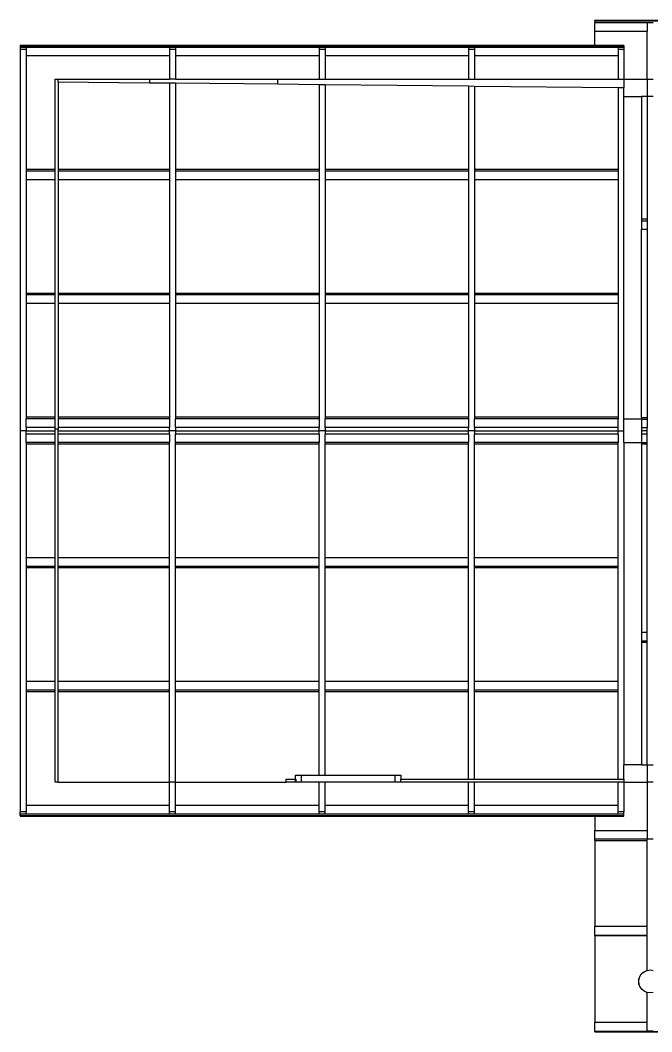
# Model space of a CAD drawing. Header units: metres. Extents: x 258817 to 259192, y 1878716 to 1878911.
# Drawn here: x 258926.34 to 258931.75, y 1878900.91 to 1878909.57 of the extents above; entities that cross this region are included whole.
import ezdxf

# ---------------------------------------------------------------- set-up
doc = ezdxf.new("R2010")
doc.units = ezdxf.units.M
doc.header["$MEASUREMENT"] = 0
doc.layers.add('SectionCutEdges', color=1, linetype='Continuous')

msp = doc.modelspace()

# ---------------------------------------------------------------- linework, layer by layer
for p, q in [((258931.2628, 1878909.5663), (258931.2628, 1878909.57162)), ((258931.2628, 1878909.57162), (258951.9428, 1878909.57162)), ((258931.2628, 1878909.5663), (258951.9428, 1878909.5663)), ((258931.2628, 1878909.5663), (258931.2628, 1878909.55279)), ((258931.2628, 1878909.55279), (258931.7128, 1878909.55279)), ((258931.2628, 1878909.47934), (258931.2628, 1878909.55279)), ((258931.7128, 1878909.55279), (258931.7636, 1878909.55279)), ((258931.7128, 1878909.55279), (258931.7128, 1878909.47934)), ((258931.2628, 1878909.47934), (258931.7128, 1878909.47934)), ((258931.2628, 1878909.35762), (258931.2628, 1878909.47934)), ((258931.7128, 1878909.06757), (258931.7128, 1878909.47934)), ((258926.3428, 1878909.35762), (258926.3428, 1878909.35248)), ((258926.3428, 1878909.35762), (258931.2628, 1878909.35762)), ((258926.3428, 1878909.35248), (258926.3428, 1878909.33943)), ((258926.3428, 1878909.35248), (258931.2628, 1878909.35248)), ((258926.3936, 1878909.33943), (258926.3428, 1878909.33943)), ((258926.3428, 1878909.33943), (258926.3428, 1878909.31986)), ((258926.3936, 1878909.31986), (258926.3428, 1878909.31986)), ((258926.3428, 1878909.31986), (258926.3428, 1878906.05757)), ((258926.3936, 1878909.33943), (258926.3936, 1878909.31986)), ((258927.622, 1878909.33943), (258926.3936, 1878909.33943)), ((258926.3936, 1878909.31986), (258926.3936, 1878909.26579)), ((258927.6728, 1878909.33943), (258927.622, 1878909.33943)), ((258927.622, 1878909.33943), (258927.622, 1878909.31986)), ((258927.6728, 1878909.31986), (258927.622, 1878909.31986)), ((258927.622, 1878909.31986), (258927.622, 1878909.26579)), ((258927.6728, 1878909.33943), (258927.6728, 1878909.31986)), ((258928.902, 1878909.33943), (258927.6728, 1878909.33943)), ((258927.6728, 1878909.31986), (258927.6728, 1878909.26579)), ((258928.9528, 1878909.33943), (258928.902, 1878909.33943)), ((258928.902, 1878909.33943), (258928.902, 1878909.31986)), ((258928.9528, 1878909.31986), (258928.902, 1878909.31986)), ((258928.902, 1878909.31986), (258928.902, 1878909.26579)), ((258928.9528, 1878909.33943), (258928.9528, 1878909.31986)), ((258930.182, 1878909.33943), (258928.9528, 1878909.33943)), ((258928.9528, 1878909.31986), (258928.9528, 1878909.26579)), ((258930.2328, 1878909.33943), (258930.182, 1878909.33943)), ((258930.182, 1878909.33943), (258930.182, 1878909.31986)), ((258930.2328, 1878909.31986), (258930.182, 1878909.31986)), ((258930.182, 1878909.31986), (258930.182, 1878909.26579)), ((258930.2328, 1878909.33943), (258930.2328, 1878909.31986)), ((258931.462, 1878909.33943), (258930.2328, 1878909.33943)), ((258930.2328, 1878909.31986), (258930.2328, 1878909.26579)), ((258931.2628, 1878909.35762), (258931.5128, 1878909.35762)), ((258931.2628, 1878909.35248), (258931.2628, 1878909.35762)), ((258931.2628, 1878909.35248), (258931.5128, 1878909.35248)), ((258931.5128, 1878909.33943), (258931.462, 1878909.33943)), ((258931.462, 1878909.33943), (258931.462, 1878909.31986)), ((258931.5128, 1878909.31986), (258931.462, 1878909.31986)), ((258931.462, 1878909.31986), (258931.462, 1878909.26579)), ((258931.5128, 1878909.35248), (258931.5128, 1878909.35762)), ((258931.5128, 1878909.35248), (258931.5128, 1878909.33943)), ((258931.5128, 1878909.33943), (258931.5128, 1878909.31986)), ((258931.5128, 1878909.31986), (258931.5128, 1878909.06757)), ((258927.622, 1878909.26579), (258926.3936, 1878909.26579)), ((258926.3936, 1878909.26579), (258926.3936, 1878908.29261)), ((258927.622, 1878909.26579), (258927.622, 1878909.06757)), ((258928.902, 1878909.26579), (258927.6728, 1878909.26579)), ((258927.6728, 1878909.26579), (258927.6728, 1878909.06757)), ((258928.902, 1878909.26579), (258928.902, 1878909.06757)), ((258930.182, 1878909.26579), (258928.9528, 1878909.26579)), ((258928.9528, 1878909.26579), (258928.9528, 1878909.06757)), ((258930.182, 1878909.26579), (258930.182, 1878909.06757)), ((258931.462, 1878909.26579), (258930.2328, 1878909.26579)), ((258930.2328, 1878909.26579), (258930.2328, 1878909.06757)), ((258931.462, 1878909.26579), (258931.462, 1878909.06757)), ((258927.622, 1878909.0324), (258927.44875, 1878909.03418)), ((258927.44909, 1878909.06757), (258927.622, 1878909.06757)), ((258927.6728, 1878909.06757), (258927.622, 1878909.06757)), ((258927.622, 1878909.0324), (258927.622, 1878908.29261)), ((258927.6728, 1878909.03188), (258927.622, 1878909.0324)), ((258927.6728, 1878909.06757), (258928.54915, 1878909.06757)), ((258928.54869, 1878909.02292), (258927.6728, 1878909.03188)), ((258927.6728, 1878909.03188), (258927.6728, 1878908.29261)), ((258928.902, 1878909.0193), (258928.902, 1878908.29261)), ((258928.9528, 1878909.01878), (258928.9528, 1878908.29261)), ((258930.182, 1878909.00619), (258930.182, 1878908.29261)), ((258930.2328, 1878909.00567), (258930.2328, 1878908.29261)), ((258931.462, 1878908.99309), (258931.462, 1878908.29261)), ((258931.7128, 1878908.91757), (258931.7128, 1878907.86869)), ((258926.6428, 1878908.29261), (258926.3936, 1878908.29261)), ((258926.3936, 1878908.29261), (258926.3936, 1878908.27956)), ((258926.6428, 1878908.27956), (258926.3936, 1878908.27956)), ((258926.3936, 1878908.27956), (258926.3936, 1878908.20592)), ((258927.622, 1878908.29261), (258926.6682, 1878908.29261)), ((258927.622, 1878908.27956), (258926.6682, 1878908.27956)), ((258927.622, 1878908.29261), (258927.622, 1878908.27956)), ((258927.622, 1878908.27956), (258927.622, 1878908.20592)), ((258928.902, 1878908.29261), (258927.6728, 1878908.29261)), ((258927.6728, 1878908.29261), (258927.6728, 1878908.27956)), ((258928.902, 1878908.27956), (258927.6728, 1878908.27956)), ((258927.6728, 1878908.27956), (258927.6728, 1878908.20592)), ((258928.902, 1878908.29261), (258928.902, 1878908.27956)), ((258928.902, 1878908.27956), (258928.902, 1878908.20592)), ((258930.182, 1878908.29261), (258928.9528, 1878908.29261)), ((258928.9528, 1878908.29261), (258928.9528, 1878908.27956)), ((258930.182, 1878908.27956), (258928.9528, 1878908.27956)), ((258928.9528, 1878908.27956), (258928.9528, 1878908.20592)), ((258930.182, 1878908.29261), (258930.182, 1878908.27956)), ((258930.182, 1878908.27956), (258930.182, 1878908.20592)), ((258931.462, 1878908.29261), (258930.2328, 1878908.29261)), ((258930.2328, 1878908.29261), (258930.2328, 1878908.27956)), ((258931.462, 1878908.27956), (258930.2328, 1878908.27956)), ((258930.2328, 1878908.27956), (258930.2328, 1878908.20592)), ((258931.462, 1878908.29261), (258931.462, 1878908.27956)), ((258931.462, 1878908.27956), (258931.462, 1878908.20592)), ((258926.6428, 1878908.20592), (258926.3936, 1878908.20592)), ((258926.3936, 1878908.20592), (258926.3936, 1878907.23274)), ((258927.622, 1878908.20592), (258926.6682, 1878908.20592)), ((258927.622, 1878908.20592), (258927.622, 1878907.23274)), ((258928.902, 1878908.20592), (258927.6728, 1878908.20592)), ((258927.6728, 1878908.20592), (258927.6728, 1878907.23274)), ((258928.902, 1878908.20592), (258928.902, 1878907.23274)), ((258930.182, 1878908.20592), (258928.9528, 1878908.20592)), ((258928.9528, 1878908.20592), (258928.9528, 1878907.23274)), ((258930.182, 1878908.20592), (258930.182, 1878907.23274)), ((258931.462, 1878908.20592), (258930.2328, 1878908.20592)), ((258930.2328, 1878908.20592), (258930.2328, 1878907.23274)), ((258931.462, 1878908.20592), (258931.462, 1878907.23274)), ((258931.7128, 1878907.86869), (258931.6628, 1878907.86869)), ((258931.6628, 1878907.85518), (258931.7128, 1878907.85518)), ((258931.7128, 1878907.86869), (258931.7128, 1878907.85518)), ((258931.7128, 1878907.85518), (258931.7128, 1878907.78172)), ((258931.6628, 1878907.78172), (258931.7128, 1878907.78172)), ((258931.7128, 1878907.78172), (258931.7128, 1878906.17107)), ((258926.6428, 1878907.23274), (258926.3936, 1878907.23274)), ((258926.3936, 1878907.23274), (258926.3936, 1878907.21969)), ((258926.6428, 1878907.21969), (258926.3936, 1878907.21969)), ((258926.3936, 1878907.21969), (258926.3936, 1878907.14605)), ((258927.622, 1878907.23274), (258926.6682, 1878907.23274)), ((258927.622, 1878907.21969), (258926.6682, 1878907.21969)), ((258927.622, 1878907.23274), (258927.622, 1878907.21969)), ((258927.622, 1878907.21969), (258927.622, 1878907.14605)), ((258928.902, 1878907.23274), (258927.6728, 1878907.23274)), ((258927.6728, 1878907.23274), (258927.6728, 1878907.21969)), ((258928.902, 1878907.21969), (258927.6728, 1878907.21969)), ((258927.6728, 1878907.21969), (258927.6728, 1878907.14605)), ((258928.902, 1878907.23274), (258928.902, 1878907.21969)), ((258928.902, 1878907.21969), (258928.902, 1878907.14605)), ((258930.182, 1878907.23274), (258928.9528, 1878907.23274)), ((258928.9528, 1878907.23274), (258928.9528, 1878907.21969)), ((258930.182, 1878907.21969), (258928.9528, 1878907.21969)), ((258928.9528, 1878907.21969), (258928.9528, 1878907.14605)), ((258930.182, 1878907.23274), (258930.182, 1878907.21969)), ((258930.182, 1878907.21969), (258930.182, 1878907.14605)), ((258931.462, 1878907.23274), (258930.2328, 1878907.23274)), ((258930.2328, 1878907.23274), (258930.2328, 1878907.21969)), ((258931.462, 1878907.21969), (258930.2328, 1878907.21969)), ((258930.2328, 1878907.21969), (258930.2328, 1878907.14605)), ((258931.462, 1878907.23274), (258931.462, 1878907.21969)), ((258931.462, 1878907.21969), (258931.462, 1878907.14605)), ((258926.6428, 1878907.14605), (258926.3936, 1878907.14605)), ((258926.3936, 1878907.14605), (258926.3936, 1878906.17287)), ((258927.622, 1878907.14605), (258926.6682, 1878907.14605)), ((258927.622, 1878907.14605), (258927.622, 1878906.17287)), ((258928.902, 1878907.14605), (258927.6728, 1878907.14605)), ((258927.6728, 1878907.14605), (258927.6728, 1878906.17287)), ((258928.902, 1878907.14605), (258928.902, 1878906.17287)), ((258930.182, 1878907.14605), (258928.9528, 1878907.14605)), ((258928.9528, 1878907.14605), (258928.9528, 1878906.17287)), ((258930.182, 1878907.14605), (258930.182, 1878906.17287)), ((258931.462, 1878907.14605), (258930.2328, 1878907.14605)), ((258930.2328, 1878907.14605), (258930.2328, 1878906.17287)), ((258931.462, 1878907.14605), (258931.462, 1878906.17287)), ((258926.6428, 1878906.17287), (258926.3936, 1878906.17287)), ((258926.3936, 1878906.17287), (258926.3936, 1878906.15982)), ((258926.6428, 1878906.15982), (258926.3936, 1878906.15982)), ((258926.3936, 1878906.08618), (258926.3936, 1878906.15982)), ((258927.622, 1878906.17287), (258926.6682, 1878906.17287)), ((258927.622, 1878906.15982), (258926.6682, 1878906.15982)), ((258927.622, 1878906.17287), (258927.622, 1878906.15982)), ((258927.622, 1878906.15982), (258927.622, 1878906.08618)), ((258928.902, 1878906.17287), (258927.6728, 1878906.17287)), ((258927.6728, 1878906.17287), (258927.6728, 1878906.15982)), ((258928.902, 1878906.15982), (258927.6728, 1878906.15982)), ((258927.6728, 1878906.08618), (258927.6728, 1878906.15982)), ((258928.902, 1878906.17287), (258928.902, 1878906.15982)), ((258928.902, 1878906.15982), (258928.902, 1878906.08618)), ((258930.182, 1878906.17287), (258928.9528, 1878906.17287)), ((258928.9528, 1878906.17287), (258928.9528, 1878906.15982)), ((258930.182, 1878906.15982), (258928.9528, 1878906.15982)), ((258928.9528, 1878906.08618), (258928.9528, 1878906.15982)), ((258930.182, 1878906.17287), (258930.182, 1878906.15982)), ((258930.182, 1878906.15982), (258930.182, 1878906.08618)), ((258931.462, 1878906.17287), (258930.2328, 1878906.17287)), ((258930.2328, 1878906.17287), (258930.2328, 1878906.15982)), ((258931.462, 1878906.15982), (258930.2328, 1878906.15982)), ((258930.2328, 1878906.08618), (258930.2328, 1878906.15982)), ((258931.462, 1878906.17287), (258931.462, 1878906.15982)), ((258931.462, 1878906.08618), (258931.462, 1878906.15982)), ((258931.6628, 1878906.17107), (258931.7128, 1878906.17107)), ((258931.6628, 1878906.15757), (258931.7128, 1878906.15757)), ((258931.7128, 1878906.17107), (258931.7128, 1878906.15757)), ((258931.7128, 1878906.15757), (258931.7128, 1878906.08411)), ((258926.3936, 1878906.05757), (258926.3428, 1878906.05757)), ((258926.3428, 1878906.05757), (258926.3428, 1878902.79527)), ((258926.6428, 1878906.08618), (258926.3936, 1878906.08618)), ((258926.3936, 1878906.08618), (258926.3936, 1878906.05757)), ((258926.3936, 1878906.05757), (258926.6428, 1878906.05757)), ((258926.3936, 1878906.02896), (258926.3936, 1878906.05757)), ((258926.6428, 1878906.02896), (258926.3936, 1878906.02896)), ((258926.3936, 1878905.95531), (258926.3936, 1878906.02896)), ((258927.622, 1878906.08618), (258926.6682, 1878906.08618)), ((258926.6682, 1878906.05757), (258926.6682, 1878906.07027)), ((258926.6682, 1878906.05757), (258927.622, 1878906.05757)), ((258926.6682, 1878906.02896), (258926.6682, 1878906.05757)), ((258927.622, 1878906.02896), (258926.6682, 1878906.02896)), ((258926.6682, 1878905.95531), (258926.6682, 1878906.02896)), ((258927.622, 1878906.05757), (258927.622, 1878906.08618)), ((258927.6728, 1878906.05757), (258927.622, 1878906.05757)), ((258927.622, 1878906.02896), (258927.622, 1878906.05757)), ((258927.622, 1878906.02896), (258927.622, 1878905.95531)), ((258928.902, 1878906.08618), (258927.6728, 1878906.08618)), ((258927.6728, 1878906.08618), (258927.6728, 1878906.05757)), ((258927.6728, 1878906.05757), (258928.902, 1878906.05757)), ((258927.6728, 1878906.05757), (258927.6728, 1878906.02896)), ((258928.902, 1878906.02896), (258927.6728, 1878906.02896)), ((258927.6728, 1878905.95531), (258927.6728, 1878906.02896)), ((258928.902, 1878906.05757), (258928.902, 1878906.08618)), ((258928.9528, 1878906.05757), (258928.902, 1878906.05757)), ((258928.902, 1878906.02896), (258928.902, 1878906.05757)), ((258928.902, 1878906.02896), (258928.902, 1878905.95531)), ((258930.182, 1878906.08618), (258928.9528, 1878906.08618)), ((258928.9528, 1878906.08618), (258928.9528, 1878906.05757)), ((258928.9528, 1878906.05757), (258930.182, 1878906.05757)), ((258928.9528, 1878906.05757), (258928.9528, 1878906.02896)), ((258930.182, 1878906.02896), (258928.9528, 1878906.02896)), ((258928.9528, 1878905.95531), (258928.9528, 1878906.02896)), ((258930.182, 1878906.05757), (258930.182, 1878906.08618)), ((258930.2328, 1878906.05757), (258930.182, 1878906.05757)), ((258930.182, 1878906.02896), (258930.182, 1878906.05757)), ((258930.182, 1878906.02896), (258930.182, 1878905.95531)), ((258931.462, 1878906.08618), (258930.2328, 1878906.08618)), ((258930.2328, 1878906.08618), (258930.2328, 1878906.05757)), ((258930.2328, 1878906.05757), (258931.462, 1878906.05757)), ((258930.2328, 1878906.05757), (258930.2328, 1878906.02896)), ((258931.462, 1878906.02896), (258930.2328, 1878906.02896)), ((258930.2328, 1878905.95531), (258930.2328, 1878906.02896)), ((258931.462, 1878906.05757), (258931.462, 1878906.08618)), ((258931.462, 1878906.05757), (258931.5128, 1878906.05757)), ((258931.462, 1878906.02896), (258931.462, 1878906.05757)), ((258931.462, 1878906.02896), (258931.462, 1878905.95531)), ((258931.6628, 1878906.08411), (258931.7128, 1878906.08411)), ((258931.7128, 1878906.05757), (258931.6628, 1878906.05757)), ((258931.6628, 1878906.03103), (258931.7128, 1878906.03103)), ((258931.7128, 1878906.05757), (258931.7128, 1878906.08411)), ((258931.7128, 1878906.03103), (258931.7128, 1878906.05757)), ((258931.7128, 1878905.95757), (258931.7128, 1878906.03103)), ((258926.6428, 1878905.95531), (258926.3936, 1878905.95531)), ((258926.3936, 1878905.95531), (258926.3936, 1878905.94227)), ((258926.6428, 1878905.94227), (258926.3936, 1878905.94227)), ((258926.3936, 1878905.94227), (258926.3936, 1878904.96909)), ((258927.622, 1878905.95531), (258926.6682, 1878905.95531)), ((258926.6682, 1878905.94227), (258926.6682, 1878905.95531)), ((258927.622, 1878905.94227), (258926.6682, 1878905.94227)), ((258926.6682, 1878904.96909), (258926.6682, 1878905.94227)), ((258927.622, 1878905.94227), (258927.622, 1878905.95531)), ((258927.622, 1878904.96909), (258927.622, 1878905.94227)), ((258928.902, 1878905.95531), (258927.6728, 1878905.95531)), ((258927.6728, 1878905.94227), (258927.6728, 1878905.95531)), ((258928.902, 1878905.94227), (258927.6728, 1878905.94227)), ((258927.6728, 1878904.96909), (258927.6728, 1878905.94227)), ((258928.902, 1878905.94227), (258928.902, 1878905.95531)), ((258928.902, 1878904.96909), (258928.902, 1878905.94227)), ((258930.182, 1878905.95531), (258928.9528, 1878905.95531)), ((258928.9528, 1878905.94227), (258928.9528, 1878905.95531)), ((258930.182, 1878905.94227), (258928.9528, 1878905.94227)), ((258928.9528, 1878904.96909), (258928.9528, 1878905.94227)), ((258930.182, 1878905.94227), (258930.182, 1878905.95531)), ((258930.182, 1878904.96909), (258930.182, 1878905.94227)), ((258931.462, 1878905.95531), (258930.2328, 1878905.95531)), ((258930.2328, 1878905.94227), (258930.2328, 1878905.95531)), ((258931.462, 1878905.94227), (258930.2328, 1878905.94227)), ((258930.2328, 1878904.96909), (258930.2328, 1878905.94227)), ((258931.462, 1878905.94227), (258931.462, 1878905.95531)), ((258931.462, 1878904.96909), (258931.462, 1878905.94227)), ((258931.6628, 1878905.95757), (258931.7128, 1878905.95757)), ((258931.6628, 1878905.94406), (258931.7128, 1878905.94406)), ((258931.7128, 1878905.94406), (258931.7128, 1878905.95757)), ((258931.7128, 1878904.33341), (258931.7128, 1878905.94406)), ((258926.6428, 1878904.96909), (258926.3936, 1878904.96909)), ((258926.3936, 1878904.96909), (258926.3936, 1878904.89544)), ((258927.622, 1878904.96909), (258926.6682, 1878904.96909)), ((258926.6682, 1878904.89544), (258926.6682, 1878904.96909)), ((258927.622, 1878904.89544), (258927.622, 1878904.96909)), ((258928.902, 1878904.96909), (258927.6728, 1878904.96909)), ((258927.6728, 1878904.89544), (258927.6728, 1878904.96909)), ((258928.902, 1878904.89544), (258928.902, 1878904.96909)), ((258930.182, 1878904.96909), (258928.9528, 1878904.96909)), ((258928.9528, 1878904.89544), (258928.9528, 1878904.96909)), ((258930.182, 1878904.89544), (258930.182, 1878904.96909)), ((258931.462, 1878904.96909), (258930.2328, 1878904.96909)), ((258930.2328, 1878904.89544), (258930.2328, 1878904.96909)), ((258931.462, 1878904.89544), (258931.462, 1878904.96909)), ((258926.6428, 1878904.89544), (258926.3936, 1878904.89544)), ((258926.3936, 1878904.89544), (258926.3936, 1878904.8824)), ((258926.6428, 1878904.8824), (258926.3936, 1878904.8824)), ((258926.3936, 1878904.8824), (258926.3936, 1878903.90922)), ((258927.622, 1878904.89544), (258926.6682, 1878904.89544)), ((258926.6682, 1878904.8824), (258926.6682, 1878904.89544)), ((258927.622, 1878904.8824), (258926.6682, 1878904.8824)), ((258926.6682, 1878903.90922), (258926.6682, 1878904.8824)), ((258927.622, 1878904.8824), (258927.622, 1878904.89544)), ((258927.622, 1878903.90922), (258927.622, 1878904.8824)), ((258928.902, 1878904.89544), (258927.6728, 1878904.89544)), ((258927.6728, 1878904.8824), (258927.6728, 1878904.89544)), ((258928.902, 1878904.8824), (258927.6728, 1878904.8824)), ((258927.6728, 1878903.90922), (258927.6728, 1878904.8824)), ((258928.902, 1878904.8824), (258928.902, 1878904.89544)), ((258928.902, 1878903.90922), (258928.902, 1878904.8824)), ((258930.182, 1878904.89544), (258928.9528, 1878904.89544)), ((258928.9528, 1878904.8824), (258928.9528, 1878904.89544)), ((258930.182, 1878904.8824), (258928.9528, 1878904.8824)), ((258928.9528, 1878903.90922), (258928.9528, 1878904.8824)), ((258930.182, 1878904.8824), (258930.182, 1878904.89544)), ((258930.182, 1878903.90922), (258930.182, 1878904.8824)), ((258931.462, 1878904.89544), (258930.2328, 1878904.89544)), ((258930.2328, 1878904.8824), (258930.2328, 1878904.89544)), ((258931.462, 1878904.8824), (258930.2328, 1878904.8824)), ((258930.2328, 1878903.90922), (258930.2328, 1878904.8824)), ((258931.462, 1878904.8824), (258931.462, 1878904.89544)), ((258931.462, 1878903.90922), (258931.462, 1878904.8824)), ((258931.6628, 1878904.33341), (258931.7128, 1878904.33341)), ((258931.7128, 1878904.25995), (258931.7128, 1878904.33341)), ((258931.6628, 1878904.25995), (258931.7128, 1878904.25995)), ((258931.6628, 1878904.24645), (258931.7128, 1878904.24645)), ((258931.7128, 1878904.24645), (258931.7128, 1878904.25995)), ((258931.7128, 1878903.19757), (258931.7128, 1878904.24645)), ((258926.6428, 1878903.90922), (258926.3936, 1878903.90922)), ((258926.3936, 1878903.90922), (258926.3936, 1878903.83557)), ((258927.622, 1878903.90922), (258926.6682, 1878903.90922)), ((258926.6682, 1878903.83557), (258926.6682, 1878903.90922)), ((258927.622, 1878903.83557), (258927.622, 1878903.90922)), ((258928.902, 1878903.90922), (258927.6728, 1878903.90922)), ((258927.6728, 1878903.83557), (258927.6728, 1878903.90922)), ((258928.902, 1878903.83557), (258928.902, 1878903.90922)), ((258930.182, 1878903.90922), (258928.9528, 1878903.90922)), ((258928.9528, 1878903.83557), (258928.9528, 1878903.90922)), ((258930.182, 1878903.83557), (258930.182, 1878903.90922)), ((258931.462, 1878903.90922), (258930.2328, 1878903.90922)), ((258930.2328, 1878903.83557), (258930.2328, 1878903.90922)), ((258931.462, 1878903.83557), (258931.462, 1878903.90922)), ((258926.6428, 1878903.83557), (258926.3936, 1878903.83557)), ((258926.3936, 1878903.83557), (258926.3936, 1878903.82252)), ((258926.6428, 1878903.82252), (258926.3936, 1878903.82252)), ((258926.3936, 1878903.82252), (258926.3936, 1878902.84934)), ((258927.622, 1878903.83557), (258926.6682, 1878903.83557)), ((258926.6682, 1878903.82252), (258926.6682, 1878903.83557)), ((258927.622, 1878903.82252), (258926.6682, 1878903.82252)), ((258926.6682, 1878903.04757), (258926.6682, 1878903.82252)), ((258927.622, 1878903.82252), (258927.622, 1878903.83557)), ((258927.622, 1878903.04757), (258927.622, 1878903.82252)), ((258928.902, 1878903.83557), (258927.6728, 1878903.83557)), ((258927.6728, 1878903.82252), (258927.6728, 1878903.83557)), ((258928.902, 1878903.82252), (258927.6728, 1878903.82252)), ((258927.6728, 1878903.04757), (258927.6728, 1878903.82252)), ((258928.902, 1878903.82252), (258928.902, 1878903.83557)), ((258928.902, 1878903.10757), (258928.902, 1878903.82252)), ((258930.182, 1878903.83557), (258928.9528, 1878903.83557)), ((258928.9528, 1878903.82252), (258928.9528, 1878903.83557)), ((258930.182, 1878903.82252), (258928.9528, 1878903.82252)), ((258928.9528, 1878903.10757), (258928.9528, 1878903.82252)), ((258930.182, 1878903.82252), (258930.182, 1878903.83557)), ((258930.182, 1878903.07297), (258930.182, 1878903.82252)), ((258931.462, 1878903.83557), (258930.2328, 1878903.83557)), ((258930.2328, 1878903.82252), (258930.2328, 1878903.83557)), ((258931.462, 1878903.82252), (258930.2328, 1878903.82252)), ((258930.2328, 1878903.07297), (258930.2328, 1878903.82252)), ((258931.462, 1878903.82252), (258931.462, 1878903.83557)), ((258931.462, 1878903.07297), (258931.462, 1878903.82252)), ((258927.622, 1878902.84934), (258927.622, 1878903.04757)), ((258927.6728, 1878902.84934), (258927.6728, 1878903.04757)), ((258928.902, 1878902.84934), (258928.902, 1878903.04757)), ((258928.9528, 1878902.84934), (258928.9528, 1878903.04757)), ((258930.182, 1878902.84934), (258930.182, 1878903.04757)), ((258930.2328, 1878902.84934), (258930.2328, 1878903.04757)), ((258931.462, 1878902.84934), (258931.462, 1878903.04757)), ((258931.5128, 1878903.04757), (258931.5128, 1878902.79527)), ((258931.7128, 1878903.04757), (258931.7128, 1878902.6358)), ((258927.622, 1878902.84934), (258926.3936, 1878902.84934)), ((258926.3936, 1878902.84934), (258926.3936, 1878902.79527)), ((258927.622, 1878902.79527), (258927.622, 1878902.84934)), ((258928.902, 1878902.84934), (258927.6728, 1878902.84934)), ((258927.6728, 1878902.79527), (258927.6728, 1878902.84934)), ((258928.902, 1878902.79527), (258928.902, 1878902.84934)), ((258930.182, 1878902.84934), (258928.9528, 1878902.84934)), ((258928.9528, 1878902.79527), (258928.9528, 1878902.84934)), ((258930.182, 1878902.79527), (258930.182, 1878902.84934)), ((258931.462, 1878902.84934), (258930.2328, 1878902.84934)), ((258930.2328, 1878902.79527), (258930.2328, 1878902.84934)), ((258931.462, 1878902.79527), (258931.462, 1878902.84934)), ((258926.3936, 1878902.79527), (258926.3428, 1878902.79527)), ((258926.3428, 1878902.7757), (258926.3428, 1878902.79527)), ((258926.3428, 1878902.76265), (258926.3428, 1878902.7757)), ((258926.3936, 1878902.7757), (258926.3428, 1878902.7757)), ((258926.3428, 1878902.76265), (258926.3428, 1878902.75752)), ((258926.3428, 1878902.76265), (258931.2628, 1878902.76265)), ((258926.3428, 1878902.75752), (258931.2628, 1878902.75752)), ((258926.3936, 1878902.7757), (258926.3936, 1878902.79527)), ((258927.622, 1878902.7757), (258926.3936, 1878902.7757)), ((258927.6728, 1878902.79527), (258927.622, 1878902.79527)), ((258927.622, 1878902.7757), (258927.622, 1878902.79527)), ((258927.6728, 1878902.7757), (258927.622, 1878902.7757)), ((258927.6728, 1878902.7757), (258927.6728, 1878902.79527)), ((258928.902, 1878902.7757), (258927.6728, 1878902.7757)), ((258928.9528, 1878902.79527), (258928.902, 1878902.79527)), ((258928.902, 1878902.7757), (258928.902, 1878902.79527)), ((258928.9528, 1878902.7757), (258928.902, 1878902.7757)), ((258928.9528, 1878902.7757), (258928.9528, 1878902.79527)), ((258930.182, 1878902.7757), (258928.9528, 1878902.7757)), ((258930.2328, 1878902.79527), (258930.182, 1878902.79527)), ((258930.182, 1878902.7757), (258930.182, 1878902.79527)), ((258930.2328, 1878902.7757), (258930.182, 1878902.7757)), ((258930.2328, 1878902.7757), (258930.2328, 1878902.79527)), ((258931.462, 1878902.7757), (258930.2328, 1878902.7757)), ((258931.2628, 1878902.76265), (258931.2628, 1878902.75752)), ((258931.2628, 1878902.76265), (258931.5128, 1878902.76265)), ((258931.2628, 1878902.75752), (258931.2628, 1878902.6358)), ((258931.2628, 1878902.75752), (258931.5128, 1878902.75752)), ((258931.5128, 1878902.79527), (258931.462, 1878902.79527)), ((258931.462, 1878902.7757), (258931.462, 1878902.79527)), ((258931.5128, 1878902.7757), (258931.462, 1878902.7757)), ((258931.5128, 1878902.7757), (258931.5128, 1878902.79527)), ((258931.5128, 1878902.76265), (258931.5128, 1878902.7757)), ((258931.5128, 1878902.75752), (258931.5128, 1878902.76265)), ((258931.2628, 1878902.56234), (258931.2628, 1878902.6358)), ((258931.2628, 1878902.6358), (258931.7128, 1878902.6358)), ((258931.7128, 1878902.6358), (258931.7128, 1878902.56234)), ((258931.2628, 1878902.56234), (258931.7128, 1878902.56234)), ((258931.2628, 1878902.54884), (258931.2628, 1878902.56234)), ((258931.2628, 1878902.54884), (258931.7128, 1878902.54884)), ((258931.2628, 1878902.54884), (258931.2628, 1878901.81591)), ((258931.7128, 1878902.56234), (258931.7636, 1878902.56234)), ((258931.7128, 1878902.54884), (258931.7128, 1878902.56234)), ((258931.7128, 1878901.81591), (258931.7128, 1878902.54884)), ((258931.2628, 1878901.73995), (258931.2628, 1878901.81591)), ((258931.2628, 1878901.81591), (258931.7128, 1878901.81591)), ((258931.7128, 1878901.73995), (258931.7128, 1878901.81591)), ((258931.2628, 1878901.73995), (258931.7128, 1878901.73995)), ((258931.2628, 1878901.73589), (258931.2628, 1878901.73995)), ((258931.2628, 1878901.73589), (258931.7128, 1878901.73589)), ((258931.2628, 1878901.73589), (258931.2628, 1878900.99352)), ((258931.7128, 1878901.73589), (258931.7128, 1878901.73995)), ((258931.7128, 1878901.43779), (258931.7128, 1878901.73589)), ((258931.63963, 1878901.36797), (258931.64298, 1878901.36797)), ((258931.63963, 1878901.34257), (258931.63963, 1878901.36797)), ((258931.63963, 1878901.31717), (258931.63963, 1878901.34257)), ((258931.63963, 1878901.31717), (258931.64298, 1878901.31717)), ((258931.7128, 1878900.99352), (258931.7128, 1878901.24734)), ((258931.2628, 1878900.91757), (258931.2628, 1878900.99352)), ((258931.2628, 1878900.99352), (258931.7128, 1878900.99352)), ((258931.7128, 1878900.91757), (258931.7128, 1878900.99352)), ((258931.2628, 1878900.91757), (258931.7128, 1878900.91757)), ((258931.2628, 1878900.91351), (258931.2628, 1878900.91757)), ((258931.2628, 1878900.91351), (258951.9428, 1878900.91351)), ((258931.2628, 1878900.91351), (258931.2628, 1878900.91187)), ((258931.2628, 1878900.91187), (258951.9428, 1878900.91187)), ((258931.7636, 1878900.91757), (258931.7128, 1878900.91757))]:
    msp.add_line(p, q)
at = {"layer": 'SectionCutEdges'}
for p, q in [((258926.6428, 1878908.29261), (258926.6428, 1878909.06757)), ((258926.6428, 1878909.06757), (258926.6682, 1878909.06757)), ((258926.6682, 1878909.04217), (258926.6682, 1878909.06757)), ((258926.6682, 1878909.06757), (258927.44909, 1878909.06757)), ((258926.6682, 1878909.04217), (258926.6682, 1878908.29261)), ((258927.44875, 1878909.03418), (258926.6682, 1878909.04217)), ((258927.44909, 1878909.06757), (258927.44875, 1878909.03418)), ((258928.54869, 1878909.02292), (258928.54915, 1878909.06757)), ((258928.54915, 1878909.06757), (258928.902, 1878909.06757)), ((258928.902, 1878909.06757), (258928.9528, 1878909.06757)), ((258928.9528, 1878909.06757), (258930.182, 1878909.06757)), ((258930.182, 1878909.06757), (258930.2328, 1878909.06757)), ((258930.2328, 1878909.06757), (258931.462, 1878909.06757)), ((258931.462, 1878909.06757), (258931.5128, 1878909.06757)), ((258931.5128, 1878909.06757), (258931.5128, 1878908.99257)), ((258931.5128, 1878909.06757), (258931.7128, 1878909.06757)), ((258931.7128, 1878909.06757), (258931.7128, 1878908.91757)), ((258931.7128, 1878909.06757), (258931.7636, 1878909.06757)), ((258928.902, 1878909.0193), (258928.54869, 1878909.02292)), ((258928.9528, 1878909.01878), (258928.902, 1878909.0193)), ((258930.182, 1878909.00619), (258928.9528, 1878909.01878)), ((258930.2328, 1878909.00567), (258930.182, 1878909.00619)), ((258931.462, 1878908.99309), (258930.2328, 1878909.00567)), ((258931.5128, 1878908.99257), (258931.462, 1878908.99309)), ((258931.5128, 1878908.91757), (258931.5128, 1878908.99257)), ((258931.5128, 1878908.91757), (258931.6628, 1878908.91757)), ((258931.5128, 1878906.15757), (258931.5128, 1878908.91757)), ((258931.7128, 1878908.91757), (258931.6628, 1878908.91757)), ((258931.6628, 1878908.91757), (258931.6628, 1878907.86869)), ((258931.7636, 1878908.91757), (258931.7128, 1878908.91757)), ((258926.6428, 1878908.27956), (258926.6428, 1878908.29261)), ((258926.6428, 1878908.20592), (258926.6428, 1878908.27956)), ((258926.6682, 1878908.29261), (258926.6682, 1878908.27956)), ((258926.6682, 1878908.27956), (258926.6682, 1878908.20592)), ((258926.6428, 1878907.23274), (258926.6428, 1878908.20592)), ((258926.6682, 1878908.20592), (258926.6682, 1878907.23274)), ((258931.6628, 1878907.86869), (258931.6628, 1878907.85518)), ((258931.6628, 1878907.85518), (258931.6628, 1878907.78172)), ((258931.6628, 1878906.17107), (258931.6628, 1878907.78172)), ((258926.6428, 1878907.21969), (258926.6428, 1878907.23274)), ((258926.6428, 1878907.14605), (258926.6428, 1878907.21969)), ((258926.6682, 1878907.23274), (258926.6682, 1878907.21969)), ((258926.6682, 1878907.21969), (258926.6682, 1878907.14605)), ((258926.6428, 1878906.17287), (258926.6428, 1878907.14605)), ((258926.6682, 1878907.14605), (258926.6682, 1878906.17287)), ((258926.6428, 1878906.15982), (258926.6428, 1878906.17287)), ((258926.6428, 1878906.08618), (258926.6428, 1878906.15982)), ((258926.6682, 1878906.17287), (258926.6682, 1878906.15982)), ((258926.6682, 1878906.15982), (258926.6682, 1878906.08618)), ((258931.6628, 1878906.15757), (258931.5128, 1878906.15757)), ((258931.5128, 1878906.05757), (258931.5128, 1878906.15757)), ((258931.6628, 1878906.17107), (258931.6628, 1878906.15757)), ((258931.6628, 1878906.15757), (258931.6628, 1878906.08411)), ((258926.6428, 1878906.07027), (258926.6428, 1878906.08618)), ((258926.6682, 1878906.07027), (258926.6428, 1878906.07027)), ((258926.6428, 1878906.05757), (258926.6428, 1878906.07027)), ((258926.6428, 1878906.02896), (258926.6428, 1878906.05757)), ((258926.6428, 1878905.95531), (258926.6428, 1878906.02896)), ((258926.6682, 1878906.08618), (258926.6682, 1878906.07027)), ((258931.5128, 1878905.95757), (258931.5128, 1878906.05757)), ((258931.6628, 1878906.08411), (258931.6628, 1878906.05757)), ((258931.6628, 1878906.05757), (258931.6628, 1878906.03103)), ((258931.6628, 1878906.03103), (258931.6628, 1878905.95757)), ((258926.6428, 1878905.94227), (258926.6428, 1878905.95531)), ((258926.6428, 1878904.96909), (258926.6428, 1878905.94227)), ((258931.5128, 1878905.95757), (258931.6628, 1878905.95757)), ((258931.5128, 1878905.95757), (258931.5128, 1878903.19757)), ((258931.6628, 1878905.95757), (258931.6628, 1878905.94406)), ((258931.6628, 1878905.94406), (258931.6628, 1878904.33341)), ((258926.6428, 1878904.89544), (258926.6428, 1878904.96909)), ((258926.6428, 1878904.8824), (258926.6428, 1878904.89544)), ((258926.6428, 1878903.90922), (258926.6428, 1878904.8824)), ((258931.6628, 1878904.33341), (258931.6628, 1878904.25995)), ((258931.6628, 1878904.25995), (258931.6628, 1878904.24645)), ((258931.6628, 1878904.24645), (258931.6628, 1878903.19757)), ((258926.6428, 1878903.83557), (258926.6428, 1878903.90922)), ((258926.6428, 1878903.82252), (258926.6428, 1878903.83557)), ((258926.6428, 1878903.04757), (258926.6428, 1878903.82252)), ((258931.6628, 1878903.19757), (258931.5128, 1878903.19757)), ((258931.5128, 1878903.07297), (258931.5128, 1878903.19757)), ((258931.6628, 1878903.19757), (258931.7128, 1878903.19757)), ((258931.7128, 1878903.19757), (258931.7128, 1878903.04757)), ((258931.7128, 1878903.19757), (258931.7636, 1878903.19757)), ((258928.62011, 1878903.04757), (258928.62011, 1878903.07297)), ((258928.62011, 1878903.07297), (258928.6998, 1878903.07297)), ((258928.6998, 1878903.07297), (258928.6998, 1878903.10757)), ((258928.6998, 1878903.10757), (258928.7498, 1878903.10757)), ((258928.6998, 1878903.07297), (258928.7028, 1878903.07297)), ((258928.6998, 1878903.04757), (258928.6998, 1878903.07297)), ((258928.7028, 1878903.07297), (258928.7028, 1878903.04757)), ((258928.7498, 1878903.10757), (258928.7498, 1878903.04757)), ((258928.7498, 1878903.10757), (258928.902, 1878903.10757)), ((258928.902, 1878903.10757), (258928.9528, 1878903.10757)), ((258928.9528, 1878903.10757), (258929.5528, 1878903.10757)), ((258929.5528, 1878903.10757), (258929.6028, 1878903.10757)), ((258929.5528, 1878903.04757), (258929.5528, 1878903.10757)), ((258929.6028, 1878903.10757), (258929.6028, 1878903.07297)), ((258929.6028, 1878903.07297), (258930.182, 1878903.07297)), ((258929.6028, 1878903.04757), (258929.6028, 1878903.07297)), ((258930.182, 1878903.07297), (258930.2328, 1878903.07297)), ((258930.2328, 1878903.07297), (258931.462, 1878903.07297)), ((258931.462, 1878903.07297), (258931.5128, 1878903.07297)), ((258931.5128, 1878903.07297), (258931.5128, 1878903.04757)), ((258926.6682, 1878903.04757), (258926.6428, 1878903.04757)), ((258926.6682, 1878903.04757), (258927.622, 1878903.04757)), ((258927.6728, 1878903.04757), (258927.622, 1878903.04757)), ((258927.6728, 1878903.04757), (258928.62011, 1878903.04757)), ((258928.6998, 1878903.04757), (258928.62011, 1878903.04757)), ((258928.7028, 1878903.04757), (258928.6998, 1878903.04757)), ((258928.7498, 1878903.04757), (258928.7028, 1878903.04757)), ((258928.902, 1878903.04757), (258928.7498, 1878903.04757)), ((258928.9528, 1878903.04757), (258928.902, 1878903.04757)), ((258929.5528, 1878903.04757), (258928.9528, 1878903.04757)), ((258929.6028, 1878903.04757), (258929.5528, 1878903.04757)), ((258930.182, 1878903.04757), (258929.6028, 1878903.04757)), ((258930.2328, 1878903.04757), (258930.182, 1878903.04757)), ((258931.462, 1878903.04757), (258930.2328, 1878903.04757)), ((258931.5128, 1878903.04757), (258931.462, 1878903.04757)), ((258931.5128, 1878903.04757), (258931.7128, 1878903.04757)), ((258931.7636, 1878903.04757), (258931.7128, 1878903.04757)), ((258931.65284, 1878901.39185), (258931.6685, 1878901.41227)), ((258931.6685, 1878901.41227), (258931.68892, 1878901.42793)), ((258931.68892, 1878901.42793), (258931.71269, 1878901.43778)), ((258931.71269, 1878901.43778), (258931.7128, 1878901.43779)), ((258931.7128, 1878901.43779), (258931.7382, 1878901.44114)), ((258931.7382, 1878901.44114), (258931.7636, 1878901.43779)), ((258931.63963, 1878901.34257), (258931.64298, 1878901.36797)), ((258931.64298, 1878901.31717), (258931.63963, 1878901.34257)), ((258931.64298, 1878901.36797), (258931.64299, 1878901.36808)), ((258931.64299, 1878901.36808), (258931.65284, 1878901.39185)), ((258931.64299, 1878901.31706), (258931.64298, 1878901.31717)), ((258931.65284, 1878901.29328), (258931.64299, 1878901.31706)), ((258931.6685, 1878901.27287), (258931.65284, 1878901.29328)), ((258931.68892, 1878901.25721), (258931.6685, 1878901.27287)), ((258931.71269, 1878901.24736), (258931.68892, 1878901.25721)), ((258931.7128, 1878901.24734), (258931.71269, 1878901.24736)), ((258931.7382, 1878901.244), (258931.7128, 1878901.24734)), ((258931.7636, 1878901.24734), (258931.7382, 1878901.244))]:
    msp.add_line(p, q, dxfattribs=at)

doc.saveas('drawing.dxf')
